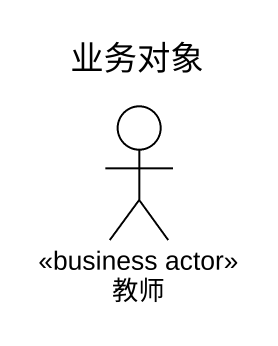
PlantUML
@startuml
title 业务对象
actor 教师 <<business actor>>
@enduml
